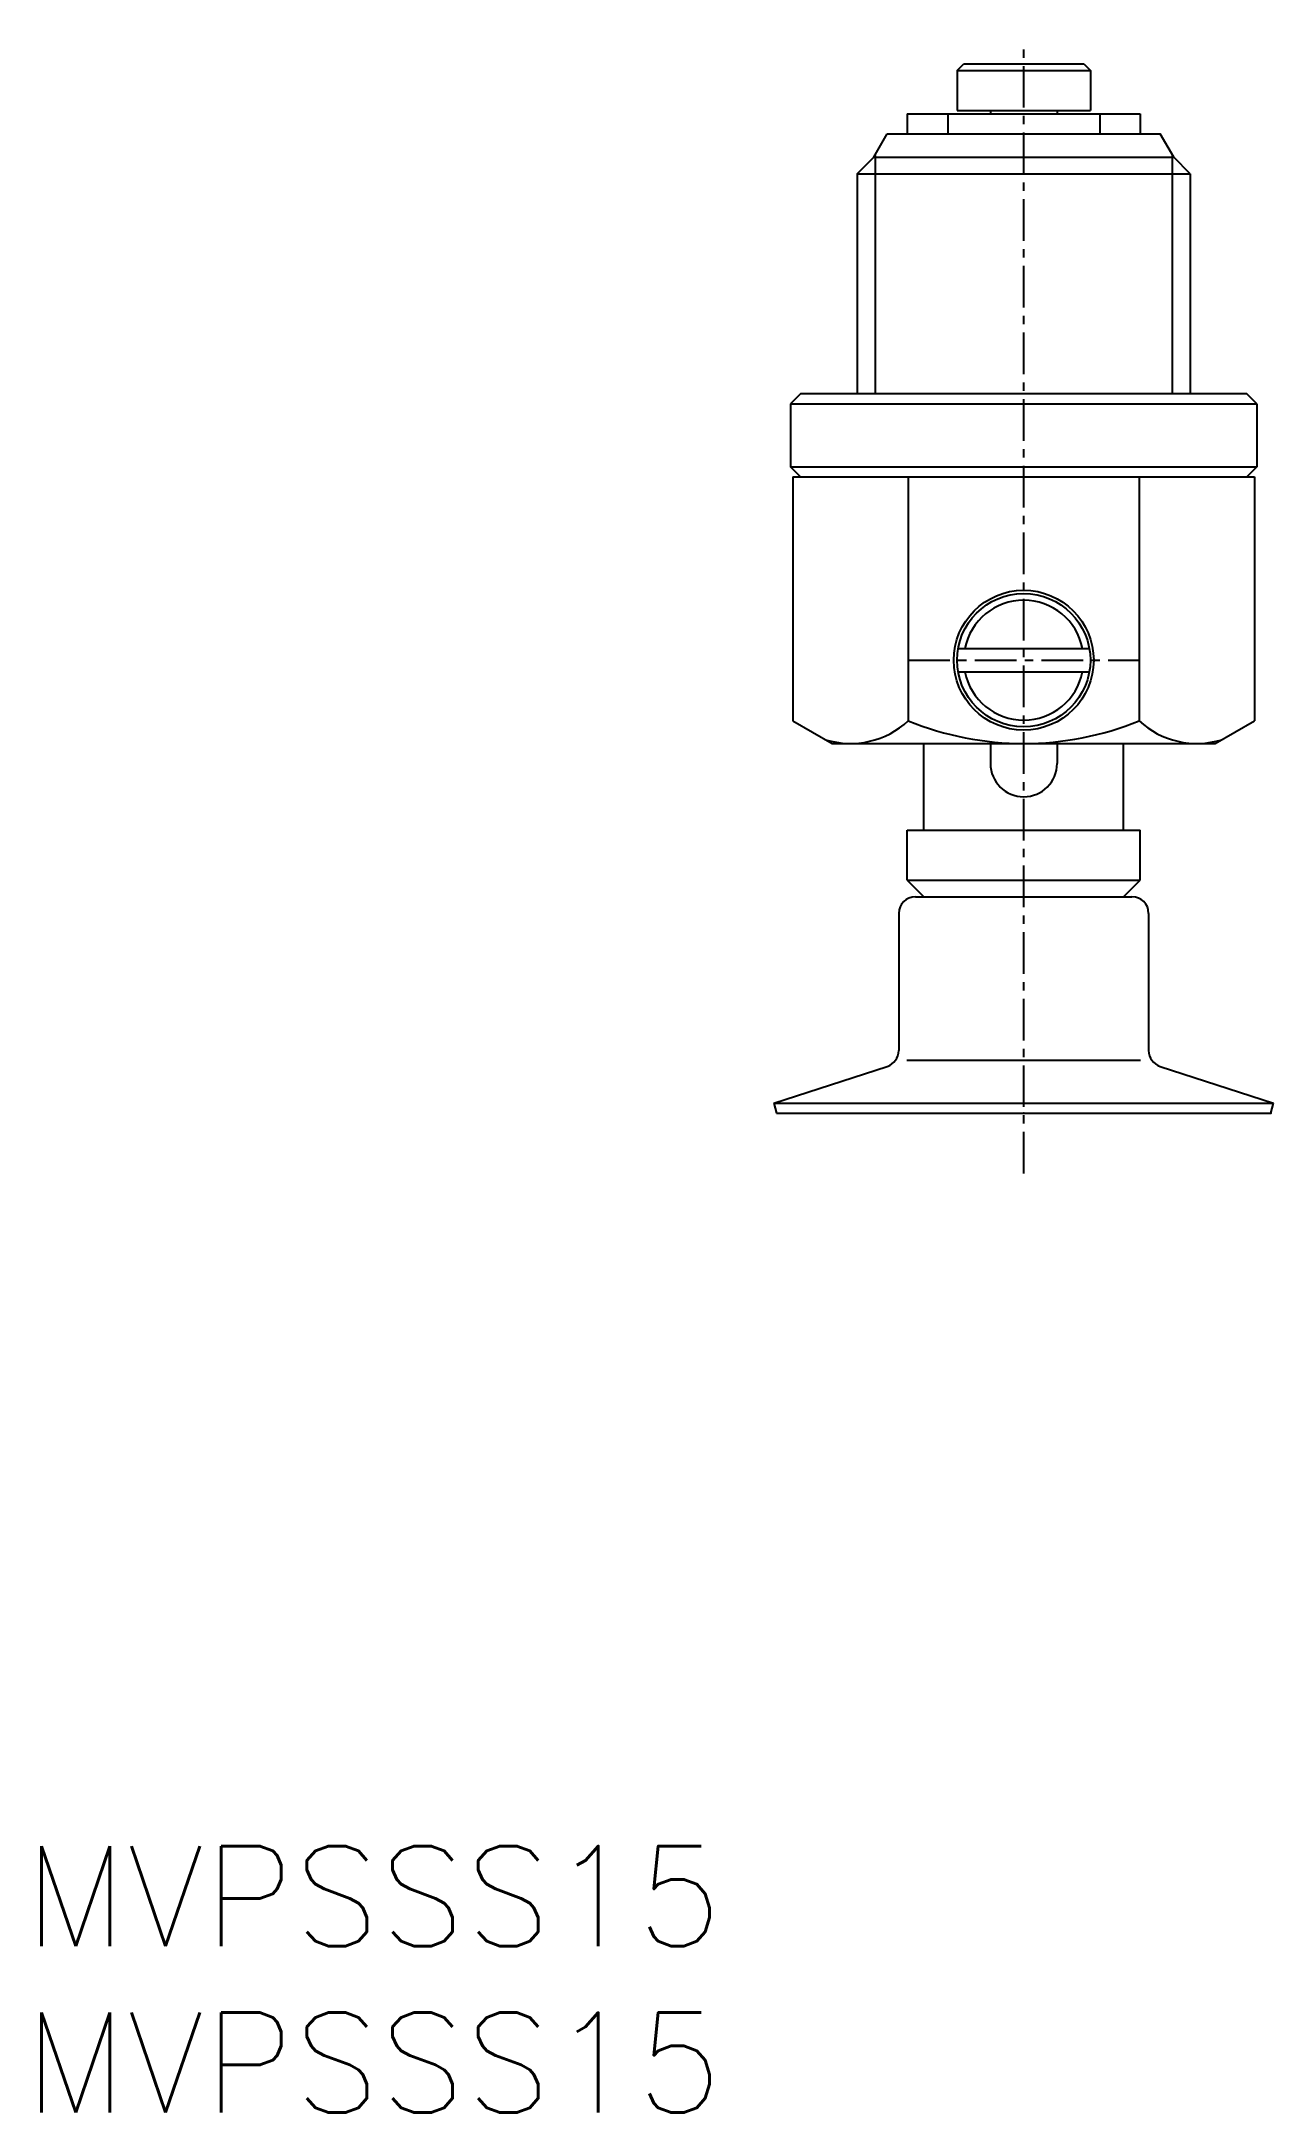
# Model space of a CAD drawing. Extents: x 0.5 to 37.5, y 0 to 62.2.
import ezdxf

# ---------------------------------------------------------------- set-up
doc = ezdxf.new("R2010")
doc.units = 0
doc.linetypes.add('CENTER', pattern=[2, 1.25, -0.25, 0.25, -0.25])
doc.layers.get('0').update_dxf_attribs({"linetype": 'CONTINUOUS'})
doc.layers.add('CENTER', color=1, linetype='CENTER')
doc.styles.get("Standard").update_dxf_attribs({"font": 'txt.shx'})

# ---------------------------------------------------------------- blocks, each defined once
blk = doc.blocks.new('*U6')
at = {"color": 7, "linetype": 'CONTINUOUS'}
blk.add_text('MVPSSS15', height=3, dxfattribs=at).set_placement((0, 0))
blk = doc.blocks.new('*U7')
at = {"color": 7, "linetype": 'CONTINUOUS'}
blk.add_text('MVPSSS15', height=3, dxfattribs=at).set_placement((0, 5))

msp = doc.modelspace()

# ---------------------------------------------------------------- linework, layer by layer
at = {"color": 7, "linetype": 'CONTINUOUS'}
for p, q in [((28, 61.3), (28.2, 61.5)), ((28, 61.3), (28, 60.1)), ((28, 61.3), (32, 61.3)), ((28.2, 61.5), (31.8, 61.5)), ((31.8, 61.5), (32, 61.3)), ((32, 61.3), (32, 60.1)), ((26.5, 60), (26.5, 59.4)), ((26.5, 60), (33.5, 60)), ((27.72, 60), (27.72, 59.4)), ((28, 60.1), (32, 60.1)), ((29, 60.1), (29, 60)), ((31, 60.1), (31, 60)), ((32.28, 60), (32.28, 59.4)), ((33.5, 60), (33.5, 59.4)), ((25.496, 58.7), (25.9, 59.4)), ((25.9, 59.4), (34.1, 59.4)), ((34.504, 58.7), (34.1, 59.4)), ((25, 58.204), (25.496, 58.7)), ((25.496, 58.7), (34.504, 58.7)), ((25.542, 58.746), (25.542, 51.6)), ((34.459, 58.746), (34.459, 51.6)), ((35, 58.204), (34.504, 58.7)), ((25, 58.204), (35, 58.204)), ((25, 58.204), (25, 51.6)), ((35, 58.204), (35, 51.6)), ((23.3, 51.6), (23, 51.3)), ((23, 51.3), (37, 51.3)), ((23, 51.3), (23, 49.4)), ((36.7, 51.6), (23.3, 51.6)), ((37, 51.3), (36.7, 51.6)), ((37, 51.3), (37, 49.4)), ((23, 49.4), (37, 49.4)), ((23.3, 49.1), (23, 49.4)), ((37, 49.4), (36.7, 49.1)), ((23.072, 49.1), (36.928, 49.1)), ((23.072, 49.1), (23.072, 41.78)), ((26.536, 49.1), (26.536, 41.78)), ((33.464, 49.1), (33.464, 41.78)), ((36.928, 49.1), (36.928, 41.78)), ((28.031, 43.95), (31.969, 43.95)), ((28.031, 43.25), (31.969, 43.25)), ((23.072, 41.78), (24.25, 41.1)), ((35.75, 41.1), (36.928, 41.78)), ((24.25, 41.1), (35.75, 41.1)), ((27, 38.5), (27, 41.1)), ((29, 41.1), (29, 40.5)), ((31, 41.1), (31, 40.5)), ((33, 38.5), (33, 41.1)), ((26.5, 38.5), (33.5, 38.5)), ((26.5, 37), (26.5, 38.5)), ((33.5, 37), (33.5, 38.5)), ((26.5, 37), (33.5, 37)), ((26.5, 37), (27, 36.5)), ((33, 36.5), (33.5, 37)), ((26.75, 36.5), (33.25, 36.5)), ((26.25, 36), (26.25, 31.882)), ((33.75, 36), (33.75, 31.882)), ((22.5, 30.3), (25.905, 31.406)), ((26.494, 31.588), (33.506, 31.588)), ((34.095, 31.406), (37.5, 30.3)), ((22.5, 30.3), (22.58, 30)), ((22.5, 30.3), (37.5, 30.3)), ((22.58, 30), (37.42, 30)), ((37.42, 30), (37.5, 30.3))]:
    msp.add_line(p, q, dxfattribs=at)
for radius in [2.1, 2]:
    msp.add_circle((30, 43.6), radius, dxfattribs=at)
for centre, radius, start, end in [((30, 43.6), 1.8, 11.21228, 168.78772), ((30, 43.6), 1.8, 191.21228, 348.78772), ((24.804, 43.645), 2.545, 252.88329, 312.8833), ((30, 50.261), 9.161, 247.78069, 292.21931), ((35.196, 43.645), 2.545, 227.11672, 287.11671), ((30, 40.5), 1, 180, 0), ((26.75, 36), 0.5, 90, 180), ((33.25, 36), 0.5, 0, 90), ((25.75, 31.882), 0.5, 288.00001, 0), ((34.25, 31.882), 0.5, 179.99999, 251.99999)]:
    msp.add_arc(centre, radius, start, end, dxfattribs=at)
for p in [(30, 30), (37.42, 30)]:
    msp.add_point(p, dxfattribs=at)
at = {"layer": 'CENTER', "color": 1, "linetype": 'CENTER'}
for p, q in [((30, 28.187), (30, 62.175)), ((26.536, 43.6), (33.464, 43.6))]:
    msp.add_line(p, q, dxfattribs=at)

# ---------------------------------------------------------------- block references
at = {"color": 7, "linetype": 'CONTINUOUS'}
for name in ['*U7', '*U6']:
    msp.add_blockref(name, (0, 0), dxfattribs=at)

doc.saveas('drawing.dxf')
